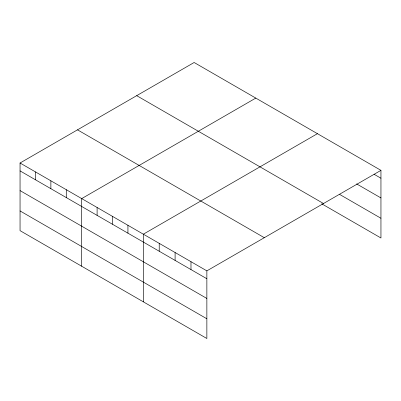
<?xml version="1.0" encoding="UTF-8"?>
<svg xmlns="http://www.w3.org/2000/svg" width="401" height="401" viewBox="0 0 401 401"><rect width="100%" height="100%" fill="white"/><g stroke="black" fill="none" stroke-linecap="round" stroke-linejoin="round"><path stroke-width="0.6" d="M321.667 203.768L380.95 237.993L380.95 170.35L194.139 62.496L20.05 163.006L20.05 230.65L206.861 338.504L206.861 270.86L20.05 163.006M255.788 98.09L81.699 198.6L81.699 266.239M317.437 133.678L143.342 234.189L143.342 301.833M206.861 270.86L380.95 170.35M374.068 174.255L380.95 178.229M356.604 183.894L380.95 197.949M339.667 194.435L380.95 218.269M136.691 95.664L323.502 203.518M77.498 129.839L264.309 237.693M20.05 170.886L206.861 278.74M20.05 190.605L206.861 298.459M20.05 210.926L206.861 318.78M190.981 261.693L190.981 269.572M175.102 252.525L175.102 260.404M159.222 243.357L159.222 251.237M127.934 225.292L127.934 233.171M112.521 216.395L112.521 224.269M97.107 207.497L97.107 215.372M66.285 189.698L66.285 197.578M50.872 180.801L50.872 188.681M35.463 171.904L35.463 179.783"/></g></svg>
